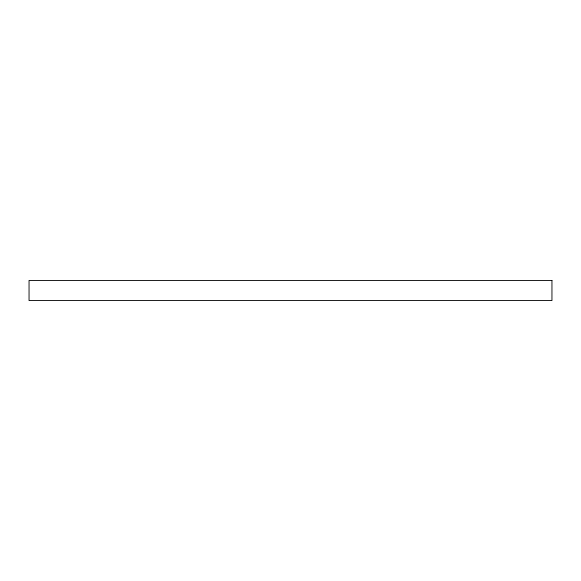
<?xml version="1.0" encoding="UTF-8"?>
<svg xmlns="http://www.w3.org/2000/svg" width="581" height="581" viewBox="0 0 581 581"><rect width="100%" height="100%" fill="white"/><g stroke="black" fill="none" stroke-linecap="round" stroke-linejoin="round"><path stroke-width="0.87" d="M551.95 280.441L29.05 280.441L29.05 300.559L551.95 300.559L551.95 280.441"/></g></svg>
